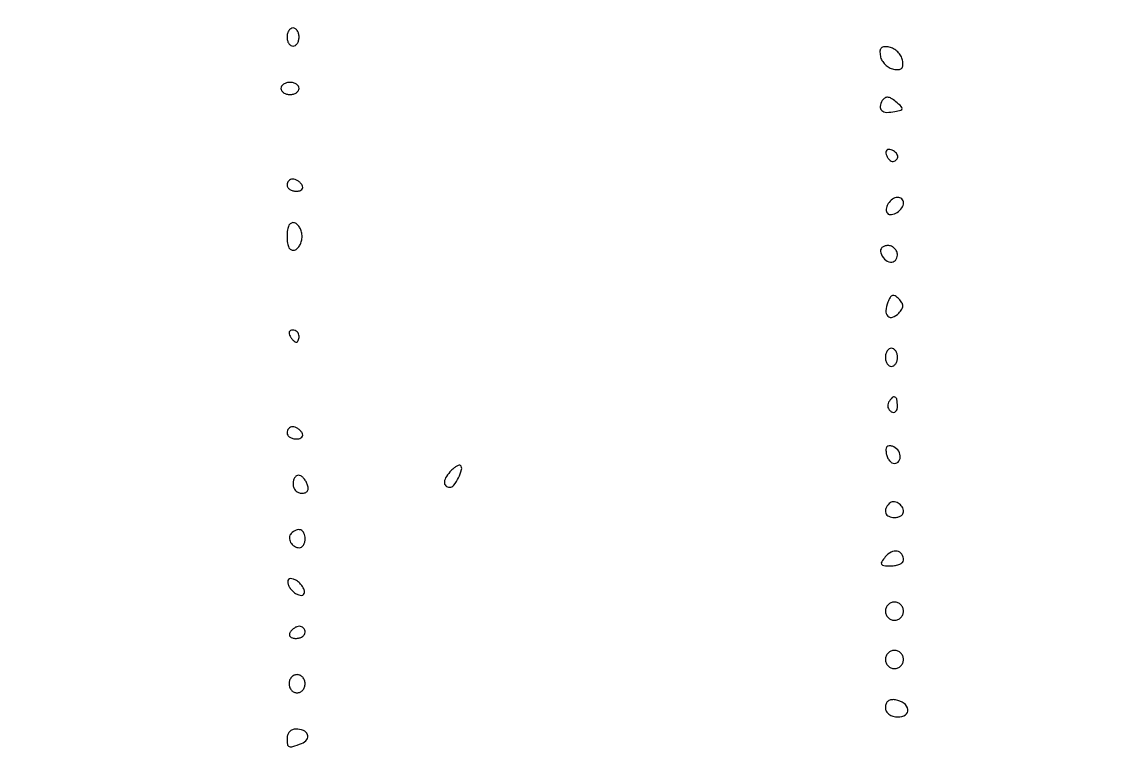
# Model space of a CAD drawing. Extents: x 0 to 4160, y 0 to 3120.
# Drawn here: x 2944.1 to 3125.7, y 1068 to 1189 of the extents above; entities that cross this region are included whole.
import ezdxf

# ---------------------------------------------------------------- set-up
doc = ezdxf.new("R2010")
doc.units = 0

msp = doc.modelspace()

# ---------------------------------------------------------------- linework, layer by layer
for points in [[(4159.499279, 606.274193, 0.000001), (4159.667734, 974.478125, 0.000057)], [(757.647081, 3119.740147, 0.000002), (520.492565, 3119.487217, 0.4139)], [(1964.75, 0.149832, 0.000016), (2717.930904, 0.232101, 0.000028), (3351.473438, 0.357111)], [(4159.806661, 1380.08378, 0.000034), (4159.883999, 1862.25)]]:
    msp.add_lwpolyline(points, format="xyb")
for points in [[(2988, 1186.5, 0.064853), (2988.074694, 1185.926543, 0.082425), (2988.29375, 1185.440625, 0.098894), (2988.618646, 1185.115568, 0.148195), (2989, 1185, 0.148195), (2989.381354, 1185.115568, 0.098894), (2989.70625, 1185.440625, 0.082425), (2989.925306, 1185.926543, 0.064853), (2990, 1186.5, 0.064853), (2989.925306, 1187.073457, 0.082425), (2989.70625, 1187.559375, 0.098894), (2989.381354, 1187.884432, 0.148195), (2989, 1188, 0.148195), (2988.618646, 1187.884432, 0.098894), (2988.29375, 1187.559375, 0.082425), (2988.074694, 1187.073457, 0.064853)], [(3086.17067, 1183.352297, 0.083965), (3086.441989, 1182.62662, 0.065109), (3086.956845, 1181.956845, 0.065109), (3087.62662, 1181.441989, 0.083965), (3088.352297, 1181.17067, 0.055897), (3089.189171, 1181.104776, 0.190324), (3089.681626, 1181.318374, 0.190324), (3089.895224, 1181.810829, 0.055897), (3089.82933, 1182.647703, 0.083965), (3089.558011, 1183.37338, 0.065109), (3089.043155, 1184.043155, 0.065109), (3088.37338, 1184.558011, 0.083965), (3087.647703, 1184.82933, 0.055897), (3086.810829, 1184.895224, 0.190324), (3086.318374, 1184.681626, 0.190324), (3086.104776, 1184.189171, 0.055897)], [(2987, 1178, 0.148195), (2987.115568, 1177.618646, 0.098894), (2987.440625, 1177.29375, 0.082425), (2987.926543, 1177.074694, 0.064853), (2988.5, 1177, 0.064853), (2989.073457, 1177.074694, 0.082425), (2989.559375, 1177.29375, 0.098894), (2989.884432, 1177.618646, 0.148195), (2990, 1178, 0.148195), (2989.884432, 1178.381354, 0.098894), (2989.559375, 1178.70625, 0.082425), (2989.073457, 1178.925306, 0.064853), (2988.5, 1179, 0.064853), (2987.926543, 1178.925306, 0.082425), (2987.440625, 1178.70625, 0.098894), (2987.115568, 1178.381354, 0.148195)], [(3086.488892, 1175.982027, 0.102076), (3086.141695, 1175.031249, 0.255493), (3086.389321, 1174.360388, 0.176393), (3087.214323, 1174.042566, 0.052863), (3088.577456, 1174.161603, 0.021049), (3089.558794, 1174.396375, 0.307156), (3089.776262, 1174.655685, 0.235521), (3089.64175, 1175.012221, 0.013835), (3088.744753, 1175.798558, 0.03643), (3087.975362, 1176.346974, 0.116848), (3087.380616, 1176.539977, 0.171997), (3086.89952, 1176.412248, 0.104642)], [(3087.15, 1167.05, 0.053161), (3087.35683, 1166.596593, 0.062883), (3087.645469, 1166.224531, 0.073742), (3087.968009, 1165.985296, 0.149613), (3088.275, 1165.925, 0.175736), (3088.869758, 1166.213035, 0.239194), (3089.044314, 1166.772743, 0.167686), (3088.694791, 1167.413248, 0.104687), (3087.95, 1167.85, 0.089632), (3087.522225, 1167.911576, 0.189618), (3087.22, 1167.78, 0.189618), (3087.088424, 1167.477775, 0.089632)], [(2988, 1162, 0.153634), (2988.120018, 1161.618621, 0.097988), (2988.457961, 1161.29375, 0.080552), (2988.962904, 1161.074545, 0.062283), (2989.559017, 1161, 0.066118), (2990.110654, 1161.073267, 0.138808), (2990.478525, 1161.29375, 0.191142), (2990.607943, 1161.620352, 0.139169), (2990.5, 1162, 0.06081), (2990.193797, 1162.382515, 0.051032), (2989.7871, 1162.70625, 0.053229), (2989.346558, 1162.926698, 0.089642), (2988.940983, 1163, 0.105429), (2988.581949, 1162.923444, 0.099231), (2988.276414, 1162.70625, 0.096318), (2988.071618, 1162.381732, 0.092995)], [(3087.458881, 1158.933469, 0.055289), (3087.246476, 1158.485906, 0.063671), (3087.150101, 1158.023485, 0.073797), (3087.178227, 1157.616664, 0.143229), (3087.333333, 1157.333333, 0.245171), (3088.010153, 1157.120596, 0.09984), (3088.935284, 1157.48511, 0.089687), (3089.724195, 1158.224864, 0.161033), (3090, 1159.059017, 0.206886), (3089.714394, 1159.719722, 0.203785), (3089.034956, 1159.969816, 0.139607), (3088.163143, 1159.674324, 0.103622)], [(2988, 1153.5, 0.034783), (2988.077151, 1152.39229, 0.092267), (2988.328125, 1151.642708, 0.16323), (2988.731204, 1151.274593, 0.186684), (2989.25, 1151.25, 0.116646), (2989.728036, 1151.54572, 0.069477), (2990.132812, 1152.082813, 0.063483), (2990.406712, 1152.767965, 0.063462), (2990.5, 1153.5, 0.063462), (2990.406712, 1154.232035, 0.063483), (2990.132812, 1154.917187, 0.069477), (2989.728036, 1155.45428, 0.116646), (2989.25, 1155.75, 0.186684), (2988.731204, 1155.725407, 0.16323), (2988.328125, 1155.357292, 0.092267), (2988.077151, 1154.60771, 0.034783)], [(3086.229167, 1150.8125, 0.113253), (3086.877068, 1149.749304, 0.165501), (3087.846361, 1149.257027, 0.244413), (3088.653027, 1149.540134, 0.190724), (3089, 1150.416667, 0.099038), (3088.879125, 1151.020927, 0.097945), (3088.534896, 1151.534896, 0.097945), (3088.020927, 1151.879125, 0.099038), (3087.416667, 1152, 0.077096), (3086.841384, 1151.910766, 0.119977), (3086.414714, 1151.651172, 0.144529), (3086.204183, 1151.264262, 0.134046)], [(3087.409244, 1142.624089, 0.072159), (3087.091174, 1141.217175, 0.219336), (3087.422432, 1140.319633, 0.29781), (3088.205275, 1140.155634, 0.103621), (3089.216667, 1140.816667, 0.051746), (3089.732364, 1141.451783, 0.143917), (3089.896548, 1141.996548, 0.145657), (3089.739052, 1142.539301, 0.053474), (3089.232783, 1143.167217, 0.053524), (3088.629413, 1143.653597, 0.218633), (3088.174991, 1143.718105, 0.19067), (3087.787781, 1143.413665, 0.040341)], [(2988.5, 1137, 0.029505), (2988.768994, 1136.617226, 0.035638), (2989.066025, 1136.29375, 0.038439), (2989.34829, 1136.065539, 0.151918), (2989.559017, 1136, 0.210953), (2989.727648, 1136.07446, 0.081139), (2989.870461, 1136.29375, 0.061769), (2989.967655, 1136.617151, 0.042167), (2990, 1137, 0.105053), (2989.918938, 1137.381556, 0.099167), (2989.688914, 1137.70625, 0.09642), (2989.345238, 1137.923877, 0.093332), (2988.940983, 1138, 0.108972), (2988.586039, 1137.921712, 0.182303), (2988.3746, 1137.70625, 0.161196), (2988.343488, 1137.3821, 0.082592)], [(3087, 1133.5, 0.064853), (3087.074694, 1132.926543, 0.082425), (3087.29375, 1132.440625, 0.098894), (3087.618646, 1132.115568, 0.148195), (3088, 1132, 0.148195), (3088.381354, 1132.115568, 0.098894), (3088.70625, 1132.440625, 0.082425), (3088.925306, 1132.926543, 0.064853), (3089, 1133.5, 0.064853), (3088.925306, 1134.073457, 0.082425), (3088.70625, 1134.559375, 0.098894), (3088.381354, 1134.884432, 0.148195), (3088, 1135, 0.148195), (3087.618646, 1134.884432, 0.098894), (3087.29375, 1134.559375, 0.082425), (3087.074694, 1134.073457, 0.064853)], [(3087.542705, 1126.069098, 0.108373), (3087.401101, 1125.665803, 0.099685), (3087.434921, 1125.22714, 0.095498), (3087.639411, 1124.820631, 0.090427), (3087.983688, 1124.510081, 0.136093), (3088.36964, 1124.397824, 0.190788), (3088.701458, 1124.524436, 0.140899), (3088.925389, 1124.890269, 0.067432), (3089, 1125.440983, 0.039415), (3088.914842, 1126.519563, 0.25701), (3088.592818, 1126.933879, 0.315493), (3088.13314, 1126.838655, 0.050477)], [(2988, 1121, 0.153634), (2988.120018, 1120.618621, 0.097988), (2988.457961, 1120.29375, 0.080552), (2988.962904, 1120.074545, 0.062283), (2989.559017, 1120, 0.066118), (2990.110654, 1120.073267, 0.138808), (2990.478525, 1120.29375, 0.191142), (2990.607943, 1120.620352, 0.139169), (2990.5, 1121, 0.06081), (2990.193797, 1121.382515, 0.051032), (2989.7871, 1121.70625, 0.053229), (2989.346558, 1121.926698, 0.089642), (2988.940983, 1122, 0.105429), (2988.581949, 1121.923444, 0.099231), (2988.276414, 1121.70625, 0.096318), (2988.071618, 1121.381732, 0.092995)], [(3087.154497, 1117.562347, 0.055333), (3087.36095, 1116.928335, 0.067404), (3087.692258, 1116.399846, 0.080237), (3088.091906, 1116.052077, 0.153371), (3088.5, 1115.947179, 0.222662), (3089.239714, 1116.342635, 0.193087), (3089.467772, 1117.199269, 0.144703), (3089.04532, 1118.174717, 0.139121), (3088.154497, 1118.781834, 0.095591), (3087.619166, 1118.852447, 0.209098), (3087.258082, 1118.66825, 0.165894), (3087.095579, 1118.233934, 0.058438)], [(3015.183333, 1114.783333, 0.05162), (3014.366236, 1113.777536, 0.119354), (3014.042368, 1112.866368, 0.228167), (3014.260421, 1112.259077, 0.19684), (3014.893011, 1112, 0.233853), (3015.603661, 1112.351603, 0.047063), (3016.372702, 1113.584142, 0.047131), (3016.890698, 1114.92126, 0.271598), (3016.706872, 1115.626461, 0.276799), (3016.497024, 1115.679, 0.052723), (3016.118998, 1115.519127, 0.042823), (3015.661435, 1115.212071, 0.027197)], [(2989, 1112.5, 0.096899), (2989.112001, 1111.927495, 0.097416), (2989.431406, 1111.440625, 0.098432), (2989.908181, 1111.114629, 0.10122), (2990.468615, 1111, 0.094119), (2991.027855, 1111.106211, 0.166113), (2991.382077, 1111.407358, 0.151899), (2991.496694, 1111.885039, 0.075244), (2991.361626, 1112.5, 0.048303), (2991.075237, 1113.073796, 0.053891), (2990.692784, 1113.559375, 0.061199), (2990.276919, 1113.891374, 0.13875), (2989.893011, 1114, 0.164455), (2989.552359, 1113.884842, 0.095748), (2989.262322, 1113.559375, 0.076852), (2989.066322, 1113.073715, 0.057609)], [(3087.63948, 1109.306147, 0.094876), (3087.086489, 1108.491235, 0.1934), (3087.067517, 1107.730754, 0.202875), (3087.575357, 1107.193711, 0.103624), (3088.5, 1107, 0.06085), (3089.073598, 1107.070066, 0.079459), (3089.559375, 1107.276414, 0.097386), (3089.8846, 1107.582093, 0.156819), (3090, 1107.940983, 0.139398), (3089.764316, 1108.769921, 0.123736), (3089.119339, 1109.396031, 0.139481), (3088.316568, 1109.598585, 0.191124)], [(2988.693853, 1104.36052, 0.191124), (2988.401415, 1103.683432, 0.139481), (2988.603969, 1102.880661, 0.123736), (2989.230079, 1102.235684, 0.139398), (2990.059017, 1102, 0.156819), (2990.417907, 1102.1154, 0.097386), (2990.723586, 1102.440625, 0.079459), (2990.929934, 1102.926402, 0.06085), (2991, 1103.5, 0.103624), (2990.806289, 1104.424643, 0.202875), (2990.269246, 1104.932483, 0.1934), (2989.508765, 1104.913511, 0.094876)], [(3086.990862, 1100.48899, 0.028529), (3086.394552, 1099.680821, 0.286403), (3086.386223, 1099.279829, 0.241254), (3086.754609, 1099.04875, 0.021696), (3087.877555, 1099, 0.042401), (3088.69012, 1099.069031, 0.062031), (3089.376532, 1099.276414, 0.081462), (3089.841826, 1099.581176, 0.210101), (3090, 1099.940983, 0.143695), (3089.709942, 1100.929427, 0.207864), (3088.963819, 1101.429032, 0.168579), (3087.953697, 1101.272359, 0.097855)], [(2988.1875, 1095.9375, 0.068635), (2988.45155, 1095.402945, 0.04742), (2988.882031, 1094.882031, 0.04742), (2989.402945, 1094.45155, 0.068635), (2989.9375, 1094.1875, 0.08306), (2990.420316, 1094.111558, 0.196386), (2990.75, 1094.25, 0.196386), (2990.888442, 1094.579684, 0.08306), (2990.8125, 1095.0625, 0.068635), (2990.54845, 1095.597055, 0.04742), (2990.117969, 1096.117969, 0.04742), (2989.597055, 1096.54845, 0.068635), (2989.0625, 1096.8125, 0.08306), (2988.579684, 1096.888442, 0.196386), (2988.25, 1096.75, 0.196386), (2988.111558, 1096.420316, 0.08306)], [(3087, 1091.5, 0.099038), (3087.114514, 1090.927543, 0.097945), (3087.440625, 1090.440625, 0.097945), (3087.927543, 1090.114514, 0.099038), (3088.5, 1090, 0.099038), (3089.072457, 1090.114514, 0.097945), (3089.559375, 1090.440625, 0.097945), (3089.885486, 1090.927543, 0.099038), (3090, 1091.5, 0.099038), (3089.885486, 1092.072457, 0.097945), (3089.559375, 1092.559375, 0.097945), (3089.072457, 1092.885486, 0.099038), (3088.5, 1093, 0.099038), (3087.927543, 1092.885486, 0.097945), (3087.440625, 1092.559375, 0.097945), (3087.114514, 1092.072457, 0.099038)], [(2988.5, 1088, 0.139169), (2988.392057, 1087.620352, 0.191142), (2988.521475, 1087.29375, 0.138808), (2988.889346, 1087.073267, 0.066118), (2989.440983, 1087, 0.062283), (2990.037096, 1087.074545, 0.080552), (2990.542039, 1087.29375, 0.097988), (2990.879982, 1087.618621, 0.153634), (2991, 1088, 0.092995), (2990.928382, 1088.381732, 0.096318), (2990.723586, 1088.70625, 0.099231), (2990.418051, 1088.923444, 0.105429), (2990.059017, 1089, 0.089642), (2989.653442, 1088.926698, 0.053229), (2989.2129, 1088.70625, 0.051032), (2988.806203, 1088.382515, 0.06081)], [(3087, 1083.5, 0.099038), (3087.114514, 1082.927543, 0.097945), (3087.440625, 1082.440625, 0.097945), (3087.927543, 1082.114514, 0.099038), (3088.5, 1082, 0.099038), (3089.072457, 1082.114514, 0.097945), (3089.559375, 1082.440625, 0.097945), (3089.885486, 1082.927543, 0.099038), (3090, 1083.5, 0.099038), (3089.885486, 1084.072457, 0.097945), (3089.559375, 1084.559375, 0.097945), (3089.072457, 1084.885486, 0.099038), (3088.5, 1085, 0.099038), (3087.927543, 1084.885486, 0.097945), (3087.440625, 1084.559375, 0.097945), (3087.114514, 1084.072457, 0.099038)], [(2988.333333, 1079.5, 0.087646), (2988.434507, 1078.927262, 0.094518), (2988.725, 1078.440625, 0.100101), (2989.158026, 1078.115099, 0.111732), (2989.666667, 1078, 0.111732), (2990.175307, 1078.115099, 0.100101), (2990.608333, 1078.440625, 0.094518), (2990.898827, 1078.927262, 0.087646), (2991, 1079.5, 0.087646), (2990.898827, 1080.072738, 0.094518), (2990.608333, 1080.559375, 0.100101), (2990.175307, 1080.884901, 0.111732), (2989.666667, 1081, 0.111732), (2989.158026, 1080.884901, 0.100101), (2988.725, 1080.559375, 0.094518), (2988.434507, 1080.072738, 0.087646)], [(3087, 1075.573324, 0.12024), (3087.15323, 1074.945354, 0.111791), (3087.58104, 1074.438799, 0.09567), (3088.248452, 1074.111401, 0.066422), (3089.083333, 1074, 0.14074), (3090.327282, 1074.357221, 0.297834), (3090.729914, 1075.229205, 0.210781), (3090.099763, 1076.230213, 0.100818), (3088.667134, 1076.823324, 0.083236), (3087.99829, 1076.840365, 0.126354), (3087.46353, 1076.619304, 0.133817), (3087.121465, 1076.179808, 0.099154)], [(2988, 1070.5, 0.036233), (2988.075031, 1069.465977, 0.274229), (2988.37044, 1069.100798, 0.168495), (2988.949722, 1069.088356, 0.013508), (2990.412469, 1069.604785, 0.13395), (2991.28853, 1070.247193, 0.270599), (2991.406584, 1071.065829, 0.204328), (2990.712218, 1071.756002, 0.095101), (2989.440983, 1072, 0.103216), (2988.891133, 1071.885271, 0.098834), (2988.423289, 1071.559375, 0.096907), (2988.109789, 1071.072549, 0.095012)]]:
    msp.add_lwpolyline(points, format="xyb", close=True)

doc.saveas('drawing.dxf')
